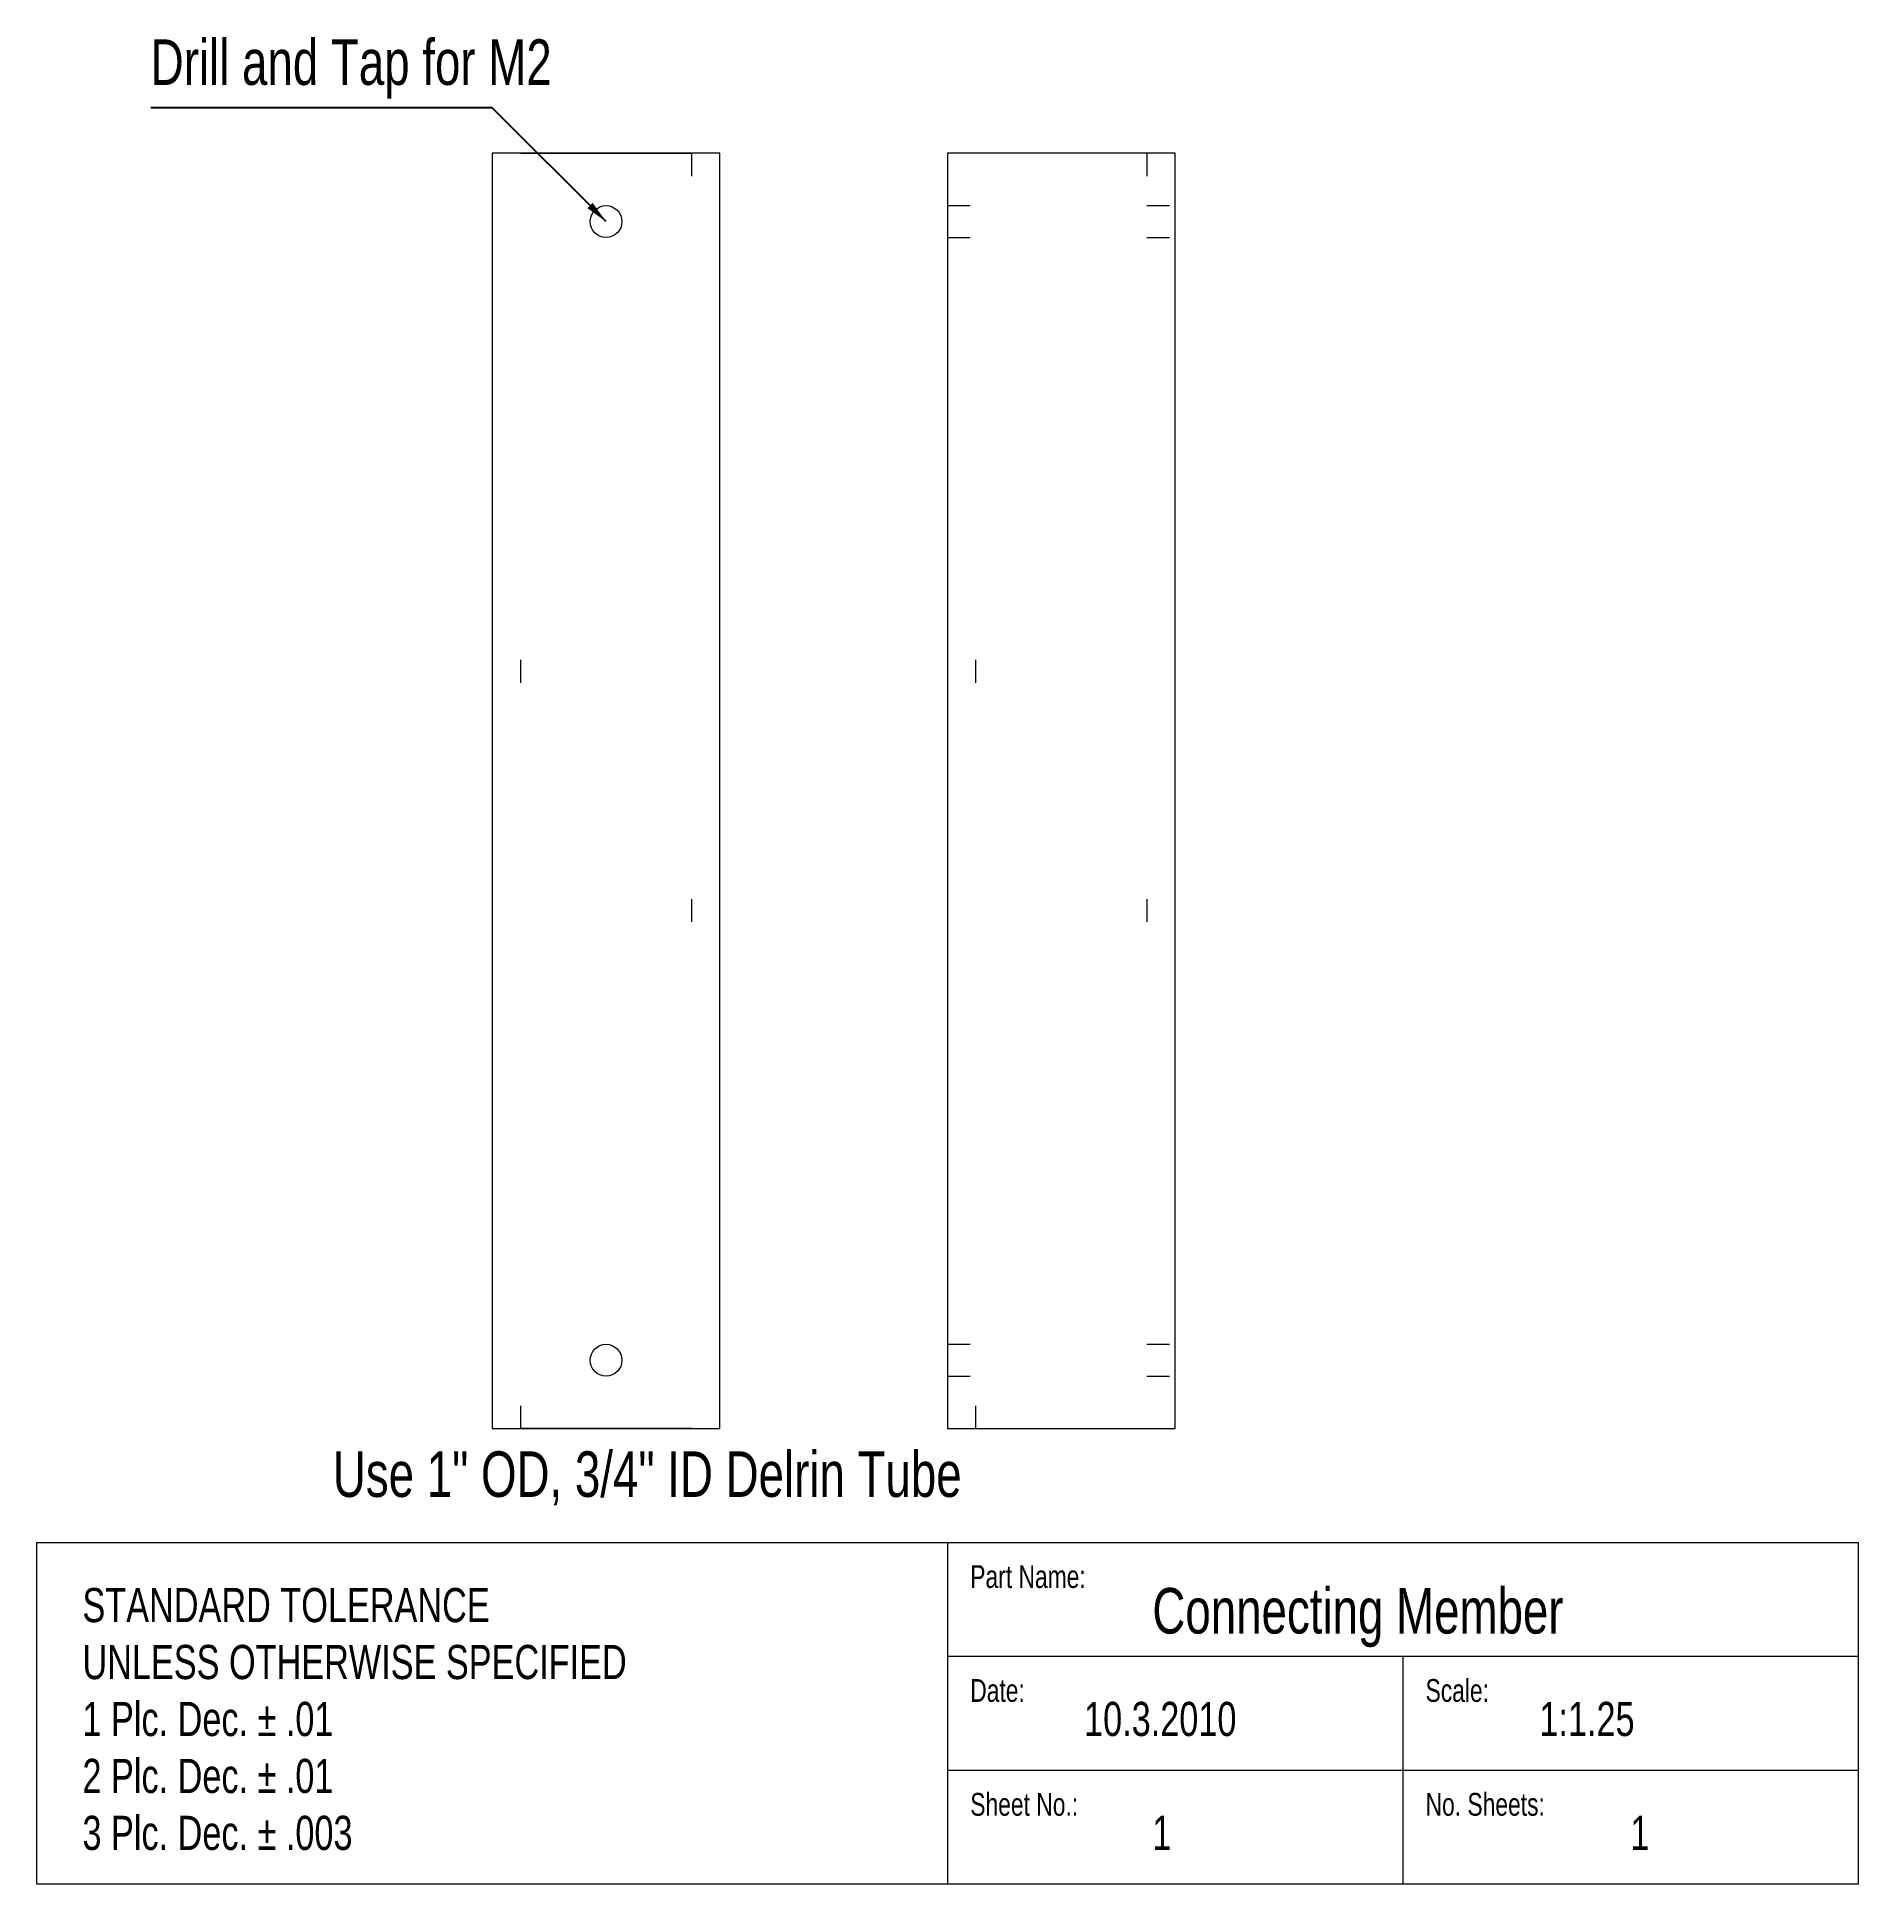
# Model space of a CAD drawing. Header units: inches. Extents: x -2 to 6, y -2 to 6.11.
import ezdxf

# ---------------------------------------------------------------- set-up
doc = ezdxf.new("R2010")
doc.units = ezdxf.units.IN
doc.linetypes.add('DOT2', pattern=[3.175, 0, -3.175])
doc.layers.get('0').update_dxf_attribs({"linetype": 'CONTINUOUS', "lineweight": 0})
doc.styles.get("Standard").update_dxf_attribs({"font": 'txt', "width": 0.75})
doc.dimstyles.get("Standard").update_dxf_attribs({"dimtxt": 0.1, "dimasz": 0.1, "dimexe": 0.05, "dimexo": 0.025, "dimgap": 0.025, "dimtad": 1, "dimtxsty": 'Standard', "dimcen": 2.5, "dimadec": 0, "dimazin": 0, "dimtfac": 1, "dimtmove": 0, "dimatfit": 3, "dimfxl": 1, "dimarcsym": 0})

msp = doc.modelspace()

# ---------------------------------------------------------------- linework, layer by layer
at = {"lineweight": 18}
for p, q in [((1, 5.6), (0, 5.6)), ((0, 5.6), (0, 0)), ((0.125, 5.6), (0.875, 5.6)), ((1, 0), (1, 5.6)), ((3, 5.6), (2, 5.6)), ((2, 5.6), (2, 0)), ((3, 0), (3, 5.6)), ((0, 0), (1, 0)), ((0.875, 0), (0.125, 0)), ((2, 0), (3, 0)), ((-2, -2), (-2, -0.5)), ((-2, -0.5), (2, -0.5)), ((2, -0.5), (2, -2)), ((2, -0.5), (6, -0.5)), ((6, -0.5), (6, -2)), ((2, -1), (6, -1)), ((4, -1), (4, -2)), ((2, -1.5), (6, -1.5)), ((2, -2), (-2, -2)), ((6, -2), (2, -2))]:
    msp.add_line(p, q, dxfattribs=at)
at = {"linetype": 'DOT2', "lineweight": 18}
for p, q in [((0.125, 0), (0.125, 5.6)), ((0.875, 5.6), (0.875, 0)), ((2.125, 0), (2.125, 5.6)), ((2.875, 5.6), (2.875, 0)), ((2, 5.37), (2.125, 5.37)), ((2.875, 5.37), (3, 5.37)), ((2, 5.23), (2.125, 5.23)), ((2.875, 5.23), (3, 5.23)), ((2, 0.37), (2.125, 0.37)), ((2.875, 0.37), (3, 0.37)), ((2, 0.23), (2.125, 0.23)), ((2.875, 0.23), (3, 0.23))]:
    msp.add_line(p, q, dxfattribs=at)
at = {"lineweight": 18}
for centre in [(0.5, 5.3), (0.5, 0.3)]:
    msp.add_circle(centre, 0.07, dxfattribs=at)

# ---------------------------------------------------------------- texts
at = {"lineweight": 18, "width": 100, "attachment_point": 1}
for s, insert, char_height in [('Drill\\~and\\~Tap\\~for\\~M2', (-1.5, 6.1), 0.2), ('Use\\~1"\\~OD,\\~3/4"\\~ID\\~Delrin\\~Tube', (-0.7, -0.1), 0.2), ('Part\\~Name:', (2.1, -0.6), 0.1), ('STANDARD\\~TOLERANCE\\PUNLESS\\~OTHERWISE\\~SPECIFIED\\P1\\~Plc.\\~Dec.\\~%%p\\~.01\\P2\\~Plc.\\~Dec.\\~%%p\\~.01\\P3\\~Plc.\\~Dec.\\~%%p\\~.003', (-1.8, -0.7), 0.15), ('Connecting\\~Member', (2.9, -0.7), 0.2), ('Date:', (2.1, -1.1), 0.1), ('Scale:', (4.1, -1.1), 0.1), ('10.3.2010', (2.6, -1.2), 0.15), ('1:1.25', (4.6, -1.2), 0.15), ('Sheet\\~No.:', (2.1, -1.6), 0.1), ('No.\\~Sheets:', (4.1, -1.6), 0.1), ('1', (2.9, -1.7), 0.15), ('1', (5, -1.7), 0.15)]:
    msp.add_mtext(s, dxfattribs=dict(at, insert=insert, char_height=char_height))

# ---------------------------------------------------------------- leaders
at = {"lineweight": 18}
msp.add_leader([(0.5, 5.3), (0, 5.8), (-1.5, 5.8)], dimstyle='Standard', dxfattribs=at)

doc.saveas('drawing.dxf')
